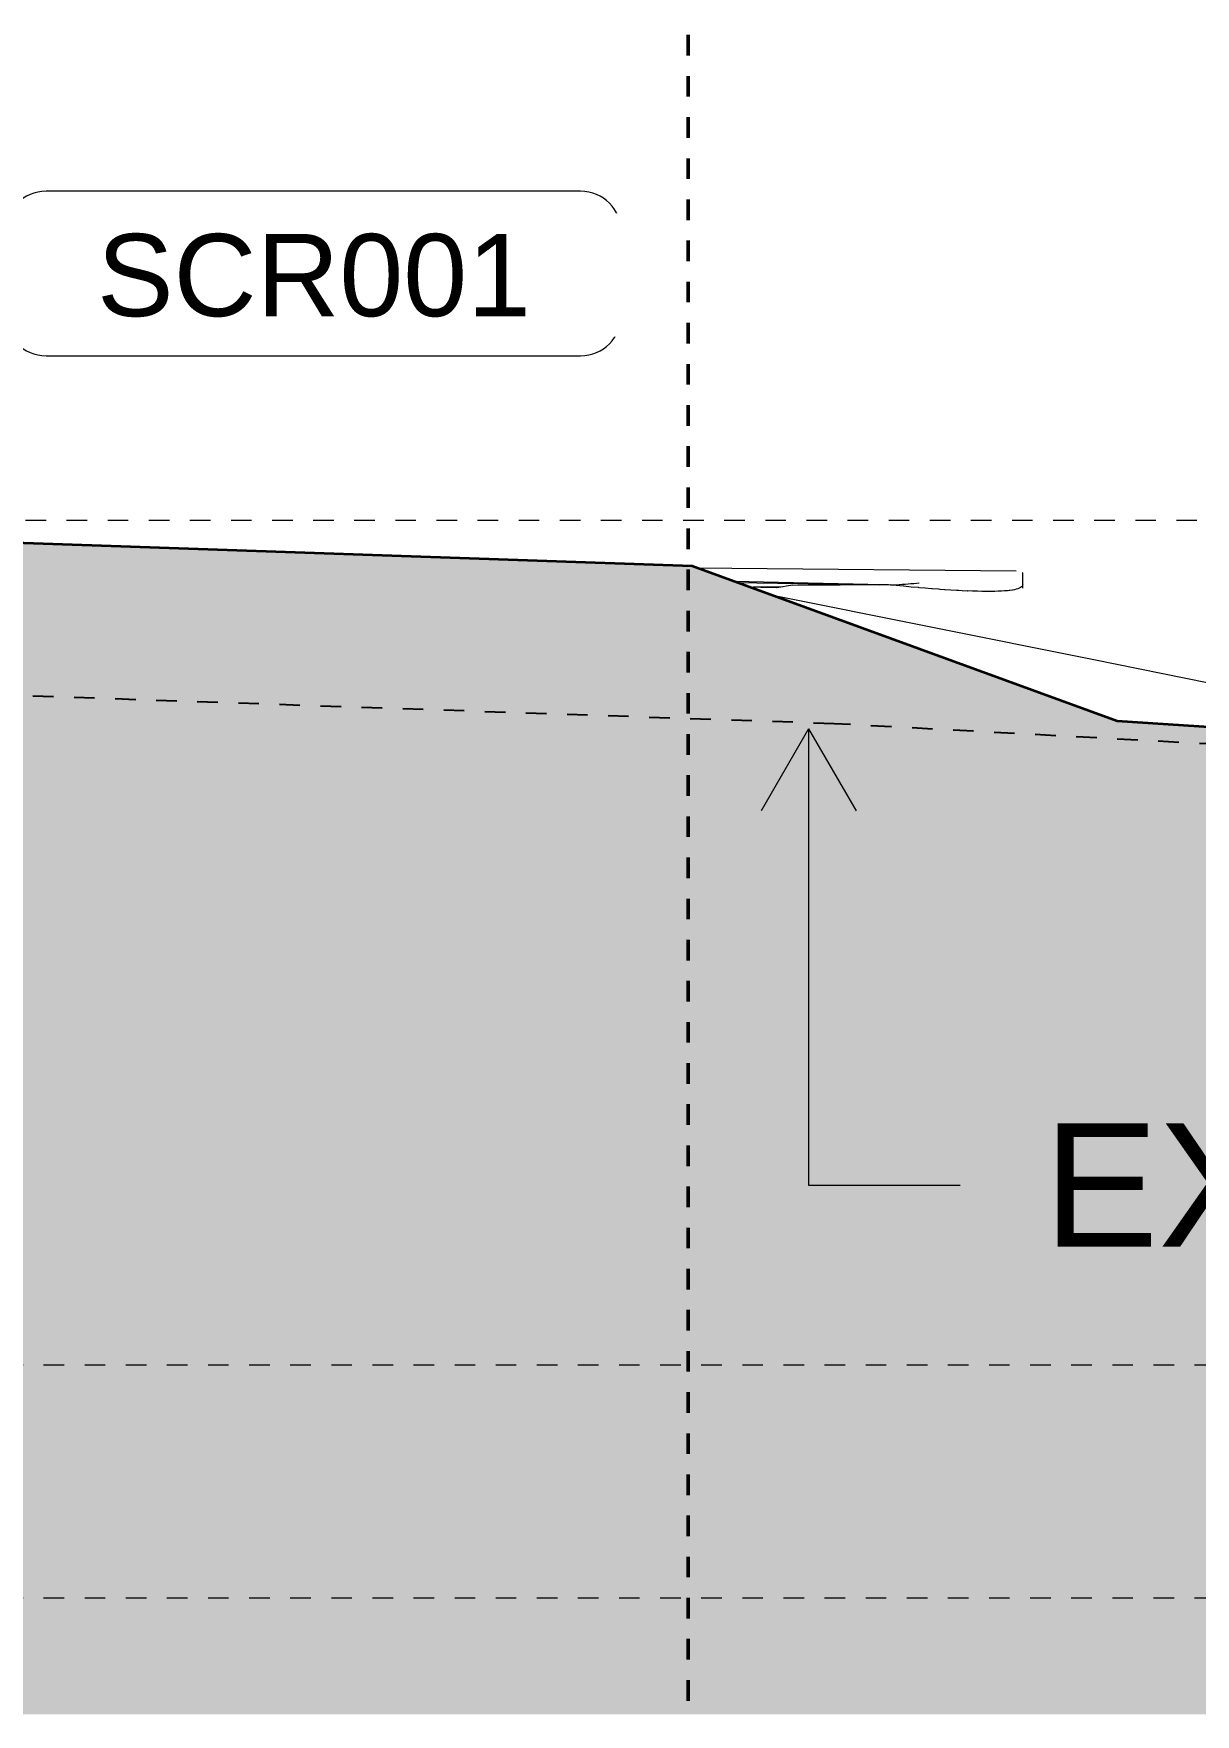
# Model space of a CAD drawing. Header units: metres. Extents: x 4238 to 4687, y -1 to 29.
# Drawn here: x 4357.81 to 4363.46, y -0.57 to 7.61 of the extents above; entities that cross this region are included whole.
import ezdxf

# ---------------------------------------------------------------- set-up
doc = ezdxf.new("R2010")
doc.units = ezdxf.units.M
for name, pattern in [('AEC_Center', [0.024, 0.012, -0.004, 0.004, -0.004]), ('BOUNDARY', [0.016, 0.01, -0.003, 0, -0.003]), ('Existing Ground', [0.0045, 0.003, -0.0015])]:
    doc.linetypes.add(name, pattern=pattern)
for name, color, linetype, lineweight in [('A-DETL', 90, 'Continuous', 13), ('A-DETL-GENF', 92, 'Continuous', 5), ('A-FLOR', 192, 'Continuous', 5), ('A-FLOR-LEVL', 51, 'Continuous', 5), ('A-WALL-IDEN', 211, 'Continuous', 5), ('C-TOPO', 7, 'Continuous', 5), ('G-ANNO-TEXT', 231, 'Continuous', 5)]:
    doc.layers.add(name, color=color, linetype=linetype, lineweight=lineweight)
doc.styles.add('Arial_1', font='arial.ttf', dxfattribs={"height": 0.6})
doc.styles.add('Arial_2', font='arial.ttf', dxfattribs={"height": 0.4})

# ---------------------------------------------------------------- blocks, each defined once
blk = doc.blocks.new('Wall Tag - Wall Tag 15W-1077267-SECTION - GRIDS C4-C5')
at = {"layer": 'A-WALL-IDEN'}
for p, q in [((4360.4723, 6.84), (4357.8723, 6.84)), ((4357.6723, 6.64), (4357.6723, 6.24)), ((4360.6723, 6.24), (4360.6723, 6.64)), ((4357.8723, 6.04), (4360.4723, 6.04))]:
    blk.add_line(p, q, dxfattribs=at)
for centre, start, end in [((4357.8723, 6.64), 90, 180), ((4360.4723, 6.64), 360, 90), ((4357.8723, 6.24), 180, 270), ((4360.4723, 6.24), 270, 0)]:
    blk.add_arc(centre, 0.2, start, end, dxfattribs=at)

msp = doc.modelspace()

# ---------------------------------------------------------------- hatches: boundary and pattern name
at = {"layer": 'A-DETL-GENF'}
msp.add_hatch(color=9, dxfattribs=at).paths.add_polyline_path([(4293.4915, -0.5666), (4372.6828, -0.5666), (4372.6828, 3.4951), (4371.5082, 3.5731), (4369.5282, 3.5731), (4367.5873, 3.9647), (4363.0829, 4.2639), (4361.0156, 5.0163), (4353.3223, 5.2812), (4353.3223, 4.34), (4350.8982, 4.34), (4350.8982, 4.6641), (4350.6223, 4.94), (4335.0823, 4.94), (4334.6823, 4.54), (4334.6823, 4.14), (4330.6823, 4.14), (4330.6823, 4.54), (4330.2823, 4.94), (4314.6823, 4.94), (4314.3823, 4.64), (4314.3823, 4.34), (4311.9823, 4.34), (4311.9823, 4.94), (4270.8001, 4.94), (4277.9007, 5.1035), (4268.0446, 5.0624), (4264.6562, 5.24), (4248.8416, 5.24), (4245.9767, 5.0899), (4245.9767, -0.5666), (4289.5319, -0.5666)])

# ---------------------------------------------------------------- linework, layer by layer
at = {"layer": 'A-DETL', "linetype": 'BOUNDARY', "lineweight": 50}
msp.add_line((4360.9957, -0.5), (4360.9957, 27), dxfattribs=at)
at = {"layer": 'A-DETL', "lineweight": 35}
for p, q in [((4361.0156, 5.0163), (4353.3223, 5.2812)), ((4363.0829, 4.2639), (4361.0156, 5.0163)), ((4367.5873, 3.9647), (4363.0829, 4.2639))]:
    msp.add_line(p, q, dxfattribs=at)
at = {"layer": 'A-DETL', "linetype": 'Existing Ground', "lineweight": 25}
for p, q in [((4361.7059, 4.2507), (4354.076, 4.5134)), ((4367.5773, 3.9337), (4361.7059, 4.2507))]:
    msp.add_line(p, q, dxfattribs=at)
at = {"layer": 'A-FLOR'}
for p, q in [((4361.0346, 5.0094), (4362.5913, 4.995)), ((4361.9439, 4.9264), (4361.219, 4.9423)), ((4361.2309, 4.938), (4361.9294, 4.9263)), ((4361.4578, 4.9163), (4361.3131, 4.914)), ((4362.008, 4.925), (4361.9789, 4.9256)), ((4361.9807, 4.9255), (4362.008, 4.925)), ((4362.008, 4.925), (4361.9882, 4.9247)), ((4362.6237, 4.9105), (4362.6237, 4.9837))]:
    msp.add_line(p, q, dxfattribs=at)
for points in [[(4362.1208, 4.9337), (4362.0851, 4.9308), (4362.0475, 4.9279), (4362.008, 4.925)], [(4362.6237, 4.9837), (4362.6237, 4.9841), (4362.6235, 4.9846), (4362.6232, 4.985)]]:
    msp.add_open_spline(points, degree=3, dxfattribs=at)
at = {"layer": 'A-FLOR-LEVL', "linetype": 'AEC_Center'}
for p, q in [((4238.5718, 5.24), (4377.8201, 5.24)), ((4240.86, 1.134), (4377.8013, 1.134)), ((4240.86, 0), (4377.8013, 0))]:
    msp.add_line(p, q, dxfattribs=at)
at = {"layer": 'C-TOPO'}
for p, q in [((4361.349, 4.9131), (4361.2956, 4.9144)), ((4361.3492, 4.9131), (4361.349, 4.9131)), ((4361.426, 4.9112), (4361.3492, 4.9131)), ((4361.4264, 4.9112), (4361.426, 4.9112)), ((4361.4267, 4.9112), (4361.4264, 4.9112)), ((4361.5035, 4.9238), (4361.4267, 4.9112)), ((4361.5039, 4.9237), (4361.5035, 4.9238)), ((4361.5804, 4.9243), (4361.5039, 4.9237)), ((4361.581, 4.9243), (4361.5804, 4.9243)), ((4361.6573, 4.9248), (4361.581, 4.9243)), ((4361.658, 4.9247), (4361.6573, 4.9248)), ((4361.6586, 4.9247), (4361.658, 4.9247)), ((4361.7349, 4.9252), (4361.6586, 4.9247)), ((4361.7357, 4.9252), (4361.7349, 4.9252)), ((4361.8118, 4.9257), (4361.7357, 4.9252)), ((4361.8126, 4.9256), (4361.8118, 4.9257)), ((4361.8134, 4.9256), (4361.8126, 4.9256)), ((4361.8894, 4.9261), (4361.8134, 4.9256)), ((4361.8912, 4.9261), (4361.8894, 4.9261)), ((4361.892, 4.9261), (4361.8912, 4.9261)), ((4361.968, 4.9266), (4361.892, 4.9261)), ((4361.9689, 4.9266), (4361.968, 4.9266)), ((4361.97, 4.9266), (4361.9689, 4.9266)), ((4362.008, 4.9227), (4361.97, 4.9266)), ((4362.1199, 4.9121), (4362.1167, 4.9124)), ((4362.6132, 4.913), (4362.608, 4.9101)), ((4362.6174, 4.9161), (4362.6137, 4.9133)), ((4362.6233, 4.9317), (4362.6237, 4.9276)), ((4362.2432, 4.9022), (4362.2223, 4.9037)), ((4362.3107, 4.8983), (4362.3041, 4.8987)), ((4362.4008, 4.8949), (4362.391, 4.8951)), ((4362.4567, 4.8941), (4362.4474, 4.8941)), ((4362.5191, 4.8956), (4362.5141, 4.8953)), ((4362.5576, 4.8984), (4362.5503, 4.8976))]:
    msp.add_line(p, q, dxfattribs=at)
at = {"layer": 'C-TOPO', "lineweight": 20}
for p, q in [((4362.9617, 4.5628), (4361.4006, 4.8762)), ((4363.7478, 4.4039), (4362.9617, 4.5628))]:
    msp.add_line(p, q, dxfattribs=at)
at = {"layer": 'C-TOPO', "flags": 128}
for points in [[(4362.0438, 4.9191), (4362.0261, 4.9208), (4362.008, 4.9227)], [(4362.045, 4.919), (4362.0444, 4.9191), (4362.0438, 4.9191)], [(4362.0461, 4.919), (4362.0455, 4.919), (4362.045, 4.919)], [(4362.1154, 4.9124), (4362.0813, 4.9156), (4362.0461, 4.919)], [(4362.1167, 4.9124), (4362.1161, 4.9124), (4362.1154, 4.9124)], [(4362.1808, 4.9068), (4362.1493, 4.9095), (4362.1209, 4.912)], [(4362.1824, 4.9068), (4362.1816, 4.9068), (4362.1808, 4.9068)], [(4362.1839, 4.9067), (4362.1832, 4.9068), (4362.1824, 4.9068)], [(4362.2206, 4.9039), (4362.2141, 4.9044), (4362.1839, 4.9067)], [(4362.5914, 4.9045), (4362.5839, 4.9026), (4362.574, 4.9006)], [(4362.5932, 4.9049), (4362.5929, 4.9049), (4362.5926, 4.9048)], [(4362.6071, 4.9099), (4362.6007, 4.9073), (4362.5932, 4.9049)], [(4362.608, 4.9101), (4362.6076, 4.91), (4362.6071, 4.9099)], [(4362.6176, 4.9162), (4362.6175, 4.9161), (4362.6174, 4.9161)], [(4362.6178, 4.9164), (4362.6177, 4.9163), (4362.6176, 4.9162)], [(4362.6228, 4.9233), (4362.6208, 4.9197), (4362.6178, 4.9164)], [(4362.6229, 4.9236), (4362.6229, 4.9235), (4362.6228, 4.9235)], [(4362.6228, 4.9235), (4362.6228, 4.9234), (4362.6228, 4.9233)], [(4362.6232, 4.9319), (4362.6233, 4.9318), (4362.6233, 4.9317)], [(4362.2448, 4.9022), (4362.244, 4.9022), (4362.2432, 4.9022)], [(4362.2464, 4.9022), (4362.2456, 4.9022), (4362.2448, 4.9022)], [(4362.3009, 4.8986), (4362.2742, 4.9003), (4362.2464, 4.9022)], [(4362.3025, 4.8986), (4362.3017, 4.8986), (4362.3009, 4.8986)], [(4362.3041, 4.8987), (4362.3033, 4.8987), (4362.3025, 4.8986)], [(4362.354, 4.8961), (4362.3296, 4.8973), (4362.3124, 4.8982)], [(4362.3556, 4.8962), (4362.3548, 4.8961), (4362.354, 4.8961)], [(4362.3892, 4.8952), (4362.3787, 4.8954), (4362.3556, 4.8962)], [(4362.4024, 4.895), (4362.4016, 4.8949), (4362.4008, 4.8949)], [(4362.4039, 4.895), (4362.4031, 4.895), (4362.4024, 4.895)], [(4362.4446, 4.894), (4362.4248, 4.8944), (4362.4039, 4.895)], [(4362.4474, 4.8941), (4362.446, 4.894), (4362.4446, 4.894)], [(4362.4837, 4.8944), (4362.4661, 4.8941), (4362.4583, 4.8941)], [(4362.4849, 4.8944), (4362.4843, 4.8944), (4362.4837, 4.8944)], [(4362.4874, 4.8943), (4362.4862, 4.8944), (4362.4849, 4.8944)], [(4362.5128, 4.8952), (4362.5038, 4.8949), (4362.4874, 4.8943)], [(4362.5202, 4.8955), (4362.5196, 4.8955), (4362.5191, 4.8956)], [(4362.5214, 4.8955), (4362.5208, 4.8955), (4362.5202, 4.8955)], [(4362.5485, 4.8976), (4362.5354, 4.8964), (4362.5214, 4.8955)], [(4362.5493, 4.8976), (4362.5489, 4.8976), (4362.5485, 4.8976)], [(4362.5503, 4.8976), (4362.5498, 4.8976), (4362.5493, 4.8976)], [(4362.5726, 4.9005), (4362.5619, 4.899), (4362.5585, 4.8985)], [(4362.5733, 4.9005), (4362.5729, 4.9005), (4362.5726, 4.9005)], [(4362.574, 4.9006), (4362.5737, 4.9006), (4362.5733, 4.9005)]]:
    msp.add_lwpolyline(points, dxfattribs=at)
at = {"layer": 'G-ANNO-TEXT', "color": 7}
for p, q in [((4361.5821, 4.2266), (4361.3512, 3.8266)), ((4361.5821, 4.2266), (4361.8131, 3.8266)), ((4361.5821, 4.2266), (4361.5821, 2.0073)), ((4361.5821, 2.0073), (4362.3189, 2.0073))]:
    msp.add_line(p, q, dxfattribs=at)

# ---------------------------------------------------------------- block references
at = {"layer": 'A-WALL-IDEN'}
msp.add_blockref('Wall Tag - Wall Tag 15W-1077267-SECTION - GRIDS C4-C5', (0, 0), dxfattribs=at)

# ---------------------------------------------------------------- texts
at = {"layer": 'G-ANNO-TEXT', "color": 7, "insert": (4362.7253, 2.3073), "char_height": 0.6, "width": 12.217717, "attachment_point": 1, "style": 'Arial_1'}
msp.add_mtext('EXISTING GROUND LINE', dxfattribs=at)

# ---------------------------------------------------------------- next in the draw order: texts
at = {"layer": 'A-WALL-IDEN', "insert": (4358.1196, 6.6324), "char_height": 0.4, "width": 2.613501, "attachment_point": 1, "style": 'Arial_2', "bg_fill": 3, "box_fill_scale": 1.25, "bg_fill_color": 256, "bg_fill_true_color": 13158600, "bg_fill_transparency": 0}
msp.add_mtext('SCR001', dxfattribs=at)

doc.saveas('drawing.dxf')
